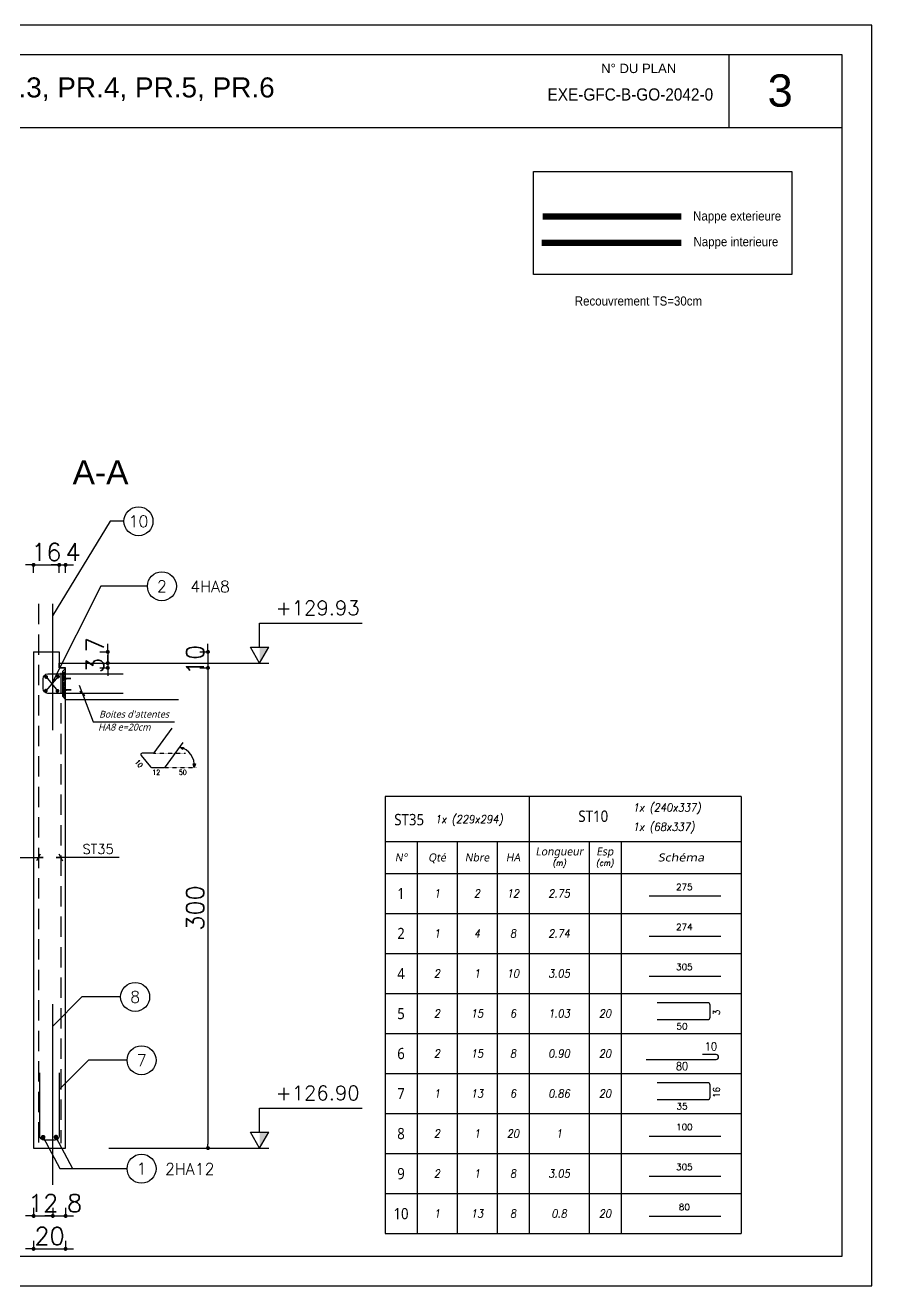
# Model space of a CAD drawing. Header units: millimetres. Extents: x -21776 to 63757, y -7870 to 8483.
# Drawn here: x 53739 to 54267, y -5309 to -4522 of the extents above; entities that cross this region are included whole.
import ezdxf
from ezdxf.enums import TextEntityAlignment as Align

# ---------------------------------------------------------------- set-up
doc = ezdxf.new("R2010")
doc.units = ezdxf.units.MM
doc.header["$PDMODE"] = 34
for name, pattern in [('CACHE', [9.525, 6.35, -3.175]), ('CACHEX2', [19.05, 12.7, -6.35]), ('HIDDEN2', [0.1875, 0.125, -0.0625])]:
    doc.linetypes.add(name, pattern=pattern)
for name, color, linetype in [('COTATION', 1, 'Continuous'), ('GO-CARTOUCHE', 7, 'Continuous'), ('GO-COTATION', 1, 'Continuous'), ('GO-FER-HA', 140, 'Continuous'), ('GO-TEXTE', 9, 'Continuous'), ('GO-TEXTE-ACIER', 3, 'Continuous'), ('GO-TEXTE-FER', 3, 'Continuous'), ('K_ENT_M_Building_PR.35', 7, 'Continuous'), ('préfa v', 2, 'Continuous'), ('STR_ACIER_BAS', 6, 'Continuous'), ('STR_TS', 22, 'Continuous'), ('STR_TXT', 102, 'Continuous'), ('STR_VOI-POT', 6, 'Continuous'), ('TEXTE-ACIER', 3, 'Continuous')]:
    doc.layers.add(name, color=color, linetype=linetype)
doc.styles.add('FIN', font='romans.shx')
doc.styles.add('GrDimensions', font='simplex.shx')
doc.styles.add('Lucida', font='')
doc.styles.get("Standard").update_dxf_attribs({"font": 'romans.shx'})
doc.styles.add('Tableau', font='romans.shx', dxfattribs={"width": 0.9, "oblique": 10})
doc.styles.add('Tableau2', font='trebuc.TTF', dxfattribs={"width": 0.9, "oblique": 10})
doc.styles.add('TEXTE', font='romans.shx')
doc.styles.add('TEXTEBA', font='ARIAL.TTF')
doc.styles.get('Lucida').set_extended_font_data('Lucida Sans', italic=True)
doc.dimstyles.new('COUPE-20', dxfattribs={"dimscale": 0.5, "dimtxt": 22, "dimasz": 5, "dimexe": 0.05, "dimexo": 0, "dimgap": 5, "dimtad": 1, "dimdsep": 46, "dimtxsty": 'Standard', "dimblk1": 'DOT', "dimblk2": 'DOT', "dimsah": 1, "dimcen": 0, "dimdle": 150, "dimclrd": 1, "dimclre": 1, "dimclrt": 7, "dimadec": 0, "dimazin": 0, "dimtfac": 1, "dimtix": 1, "dimtmove": 2, "dimatfit": 3, "dimldrblk": 'DOT', "dimfxl": 0, "dimtvp": 1, "dimtolj": 1, "dimtzin": 0, "dimarcsym": 0})

# ---------------------------------------------------------------- blocks, each defined once
blk = doc.blocks.new('_DOT')
at = {"color": 0, "linetype": 'ByBlock'}
blk.add_line((-0.5, 0), (-1, 0), dxfattribs=at)
at = {"color": 0, "linetype": 'ByBlock', "const_width": 0.5}
blk.add_lwpolyline([(-0.25, 0, 1), (0.25, 0, 1)], format="xyb", close=True, dxfattribs=at)
blk = doc.blocks.new('*D2175')
at = {"layer": 'DEFPOINTS', "color": 0}
for p in [(53743.77, -5223.03), (53763.77, -5223.03), (53763.77, -5285.97)]:
    blk.add_point(p, dxfattribs=at)
at = {"layer": 'STR_VOI-POT', "color": 1, "lineweight": -2}
for p, q in [((53743.77, -5280.97), (53743.77, -5286)), ((53763.77, -5280.97), (53763.77, -5286)), ((53741.27, -5285.97), (53738.77, -5285.97)), ((53743.77, -5285.97), (53763.77, -5285.97)), ((53766.27, -5285.97), (53768.77, -5285.97))]:
    blk.add_line(p, q, dxfattribs=at)
at = {"layer": 'STR_VOI-POT', "color": 1, "lineweight": -2, "xscale": 2.5, "yscale": 2.5, "zscale": 2.5}
blk.add_blockref('_DOT', (53743.77, -5285.97), dxfattribs=at)
at = {"layer": 'STR_VOI-POT', "color": 1, "lineweight": -2, "xscale": 2.5, "yscale": 2.5, "zscale": 2.5, "rotation": 180}
blk.add_blockref('_DOT', (53763.77, -5285.97), dxfattribs=at)
at = {"layer": 'STR_VOI-POT', "color": 7, "insert": (53753.77, -5277.97), "char_height": 11, "attachment_point": 5}
blk.add_mtext('\\A1;20', dxfattribs=at)
blk = doc.blocks.new('*D2176')
at = {"layer": 'DEFPOINTS', "color": 0}
for p in [(53759.77, -4858.69), (53743.77, -4913.03), (53759.77, -4913.03)]:
    blk.add_point(p, dxfattribs=at)
at = {"layer": 'STR_VOI-POT', "color": 1, "lineweight": -2}
for p, q in [((53741.27, -4858.69), (53738.77, -4858.69)), ((53743.77, -4863.69), (53743.77, -4858.66)), ((53743.77, -4858.69), (53759.77, -4858.69)), ((53759.77, -4863.69), (53759.77, -4858.66)), ((53762.27, -4858.69), (53764.77, -4858.69))]:
    blk.add_line(p, q, dxfattribs=at)
at = {"layer": 'STR_VOI-POT', "color": 1, "lineweight": -2, "xscale": 2.5, "yscale": 2.5, "zscale": 2.5}
blk.add_blockref('_DOT', (53743.77, -4858.69), dxfattribs=at)
at = {"layer": 'STR_VOI-POT', "color": 1, "lineweight": -2, "xscale": 2.5, "yscale": 2.5, "zscale": 2.5, "rotation": 180}
blk.add_blockref('_DOT', (53759.77, -4858.69), dxfattribs=at)
at = {"layer": 'STR_VOI-POT', "color": 7, "insert": (53751.77, -4850.69), "char_height": 11, "attachment_point": 5}
blk.add_mtext('\\A1;16', dxfattribs=at)
blk = doc.blocks.new('*D2177')
at = {"layer": 'DEFPOINTS', "color": 0}
for p in [(53759.77, -4913.03), (53763.77, -4923.03), (53852.71, -4923.03)]:
    blk.add_point(p, dxfattribs=at)
at = {"layer": 'STR_VOI-POT', "color": 1, "lineweight": -2}
for p, q in [((53847.71, -4913.03), (53852.74, -4913.03)), ((53852.71, -4910.53), (53852.71, -4908.03)), ((53852.71, -4913.03), (53852.71, -4923.03)), ((53847.71, -4923.03), (53852.74, -4923.03)), ((53852.71, -4925.53), (53852.71, -4928.03))]:
    blk.add_line(p, q, dxfattribs=at)
at = {"layer": 'STR_VOI-POT', "color": 1, "lineweight": -2, "xscale": 2.5, "yscale": 2.5, "zscale": 2.5}
for p, rotation in [((53852.71, -4913.03), 270), ((53852.71, -4923.03), 90)]:
    blk.add_blockref('_DOT', p, dxfattribs=dict(at, rotation=rotation))
at = {"layer": 'STR_VOI-POT', "color": 7, "insert": (53844.71, -4918.03), "char_height": 11, "attachment_point": 5, "rotation": 90}
blk.add_mtext('\\A1;10', dxfattribs=at)
blk = doc.blocks.new('*D2178')
at = {"layer": 'DEFPOINTS', "color": 0}
for p in [(53763.77, -4858.69), (53759.77, -4913.03), (53763.77, -4923.03)]:
    blk.add_point(p, dxfattribs=at)
at = {"layer": 'STR_VOI-POT', "color": 1, "lineweight": -2}
for p, q in [((53757.27, -4858.69), (53754.77, -4858.69)), ((53759.77, -4863.69), (53759.77, -4858.66)), ((53759.77, -4858.69), (53763.77, -4858.69)), ((53763.77, -4863.69), (53763.77, -4858.66)), ((53766.27, -4858.69), (53768.77, -4858.69))]:
    blk.add_line(p, q, dxfattribs=at)
at = {"layer": 'STR_VOI-POT', "color": 1, "lineweight": -2, "xscale": 2.5, "yscale": 2.5, "zscale": 2.5}
blk.add_blockref('_DOT', (53759.77, -4858.69), dxfattribs=at)
at = {"layer": 'STR_VOI-POT', "color": 1, "lineweight": -2, "xscale": 2.5, "yscale": 2.5, "zscale": 2.5, "rotation": 180}
blk.add_blockref('_DOT', (53763.77, -4858.69), dxfattribs=at)
at = {"layer": 'STR_VOI-POT', "color": 7, "insert": (53768.42, -4850.69), "char_height": 11, "attachment_point": 5}
blk.add_mtext('\\A1;4', dxfattribs=at)
blk = doc.blocks.new('*D2179')
at = {"layer": 'DEFPOINTS', "color": 0}
for p in [(53743.77, -5223.03), (53755.77, -5246.03), (53755.77, -5265.41)]:
    blk.add_point(p, dxfattribs=at)
at = {"layer": 'STR_VOI-POT', "color": 1, "lineweight": -2}
for p, q in [((53743.77, -5260.41), (53743.77, -5265.43)), ((53755.77, -5260.41), (53755.77, -5265.43)), ((53741.27, -5265.41), (53738.77, -5265.41)), ((53743.77, -5265.41), (53755.77, -5265.41)), ((53758.27, -5265.41), (53760.77, -5265.41))]:
    blk.add_line(p, q, dxfattribs=at)
at = {"layer": 'STR_VOI-POT', "color": 1, "lineweight": -2, "xscale": 2.5, "yscale": 2.5, "zscale": 2.5}
blk.add_blockref('_DOT', (53743.77, -5265.41), dxfattribs=at)
at = {"layer": 'STR_VOI-POT', "color": 1, "lineweight": -2, "xscale": 2.5, "yscale": 2.5, "zscale": 2.5, "rotation": 180}
blk.add_blockref('_DOT', (53755.77, -5265.41), dxfattribs=at)
at = {"layer": 'STR_VOI-POT', "color": 7, "insert": (53749.77, -5257.41), "char_height": 11, "attachment_point": 5}
blk.add_mtext('\\A1;12', dxfattribs=at)
blk = doc.blocks.new('*D2180')
at = {"layer": 'DEFPOINTS', "color": 0}
for p in [(53763.77, -5223.03), (53755.77, -5246.03), (53763.77, -5265.41)]:
    blk.add_point(p, dxfattribs=at)
at = {"layer": 'STR_VOI-POT', "color": 1, "lineweight": -2}
for p, q in [((53755.77, -5260.41), (53755.77, -5265.43)), ((53763.77, -5260.41), (53763.77, -5265.43)), ((53753.27, -5265.41), (53750.77, -5265.41)), ((53755.77, -5265.41), (53763.77, -5265.41)), ((53766.27, -5265.41), (53768.77, -5265.41))]:
    blk.add_line(p, q, dxfattribs=at)
at = {"layer": 'STR_VOI-POT', "color": 1, "lineweight": -2, "xscale": 2.5, "yscale": 2.5, "zscale": 2.5}
blk.add_blockref('_DOT', (53755.77, -5265.41), dxfattribs=at)
at = {"layer": 'STR_VOI-POT', "color": 1, "lineweight": -2, "xscale": 2.5, "yscale": 2.5, "zscale": 2.5, "rotation": 180}
blk.add_blockref('_DOT', (53763.77, -5265.41), dxfattribs=at)
at = {"layer": 'STR_VOI-POT', "color": 7, "insert": (53769.39, -5257.41), "char_height": 11, "attachment_point": 5}
blk.add_mtext('\\A1;8', dxfattribs=at)
blk = doc.blocks.new('*D2184')
at = {"layer": 'DEFPOINTS', "color": 0}
for p in [(53763.77, -4923.03), (53763.77, -5223.03), (53852.71, -5223.03)]:
    blk.add_point(p, dxfattribs=at)
at = {"layer": 'STR_VOI-POT', "color": 1, "lineweight": -2}
for p, q in [((53847.71, -4923.03), (53852.74, -4923.03)), ((53852.71, -4925.53), (53852.71, -5220.53)), ((53847.71, -5223.03), (53852.74, -5223.03))]:
    blk.add_line(p, q, dxfattribs=at)
at = {"layer": 'STR_VOI-POT', "color": 1, "lineweight": -2, "xscale": 2.5, "yscale": 2.5, "zscale": 2.5}
for p, rotation in [((53852.71, -4923.03), 90), ((53852.71, -5223.03), 270)]:
    blk.add_blockref('_DOT', p, dxfattribs=dict(at, rotation=rotation))
at = {"layer": 'STR_VOI-POT', "color": 7, "insert": (53844.71, -5073.03), "char_height": 11, "attachment_point": 5, "rotation": 90}
blk.add_mtext('\\A1;300', dxfattribs=at)
blk = doc.blocks.new('staboxdetail')
at = {"layer": 'GO-TEXTE-FER'}
blk.add_lwpolyline([(-8.57, 15.58), (-19.76, 0.33, -0.238859), (-20.41, 0), (-27.16, 0, 0.630281), (-27.79, -1.3), (-21.96, -8.52, 0.226783), (-21.34, -8.82), (-13.3, -8.82, 0.238859), (-12.65, -8.49), (-1.46, 6.77)], format="xyb", dxfattribs=at)
at = {"layer": 'GO-TEXTE-FER', "color": 1, "flags": 128}
for points in [[(-3.64, 3.75), (-1.35, 3.64), (-1.75, 2.31), (-3.64, 3.75)], [(5.34, -8.85), (4.78, -6.62), (6.18, -6.63), (5.34, -8.85)]]:
    blk.add_lwpolyline(points, dxfattribs=at)
at = {"layer": 'GO-TEXTE-FER', "color": 1}
blk.add_arc((-6, -7.43), 11.43, 352.85098, 78.09196, dxfattribs=at)
at = {"layer": 'TEXTE-ACIER', "color": 1, "linetype": 'HIDDEN2', "ltscale": 0.025}
for p, q in [((-20, 0), (0, 0)), ((-12.89, -8.82), (7.11, -8.82))]:
    blk.add_line(p, q, dxfattribs=at)
at = {"layer": 'GO-TEXTE-FER', "color": 1, "style": 'TEXTE', "width": 0.9}
blk.add_text('10', height=3.15, rotation=309.81851, dxfattribs=at).set_placement((-31.88, -5.6))
for s, p in [('12', (-20.75, -13.49)), ('50', (-4.19, -13.49))]:
    blk.add_text(s, height=3.15, dxfattribs=at).set_placement(p)
blk = doc.blocks.new('Désignation')
at = {"layer": 'GO-TEXTE-FER'}
for p, q in [((0, 0.8), (8.9, 0.8)), ((0, 0.8), (0, 0)), ((0.8, 0.8), (0.8, 0)), ((1.8, 0.8), (1.8, 0)), ((2.8, 0.8), (2.8, 0)), ((3.6, 0.8), (3.6, 0)), ((5.1, 0.8), (5.1, 0)), ((5.9, 0.8), (5.9, 0)), ((8.9, 0.8), (8.9, 0)), ((0, 0), (8.9, 0))]:
    blk.add_line(p, q, dxfattribs=at)
at = {"layer": 'GO-TEXTE-FER', "style": 'Tableau2', "oblique": 10}
for s, p in [('Longueur', (4.356, 0.55)), ('Esp', (5.494, 0.55)), ('N°', (0.4, 0.4)), ('Qté', (1.3, 0.4)), ('Nbre', (2.3, 0.4)), ('HA', (3.2, 0.4))]:
    blk.add_text(s, height=0.2, dxfattribs=at).set_placement(p, align=Align.MIDDLE_CENTER)
at = {"layer": 'GO-TEXTE-FER', "color": 7, "style": 'Tableau', "oblique": 10, "width": 0.9}
for s, p in [('(m)', (4.356, 0.265)), ('(cm)', (5.494, 0.265))]:
    blk.add_text(s, height=0.15, dxfattribs=at).set_placement(p, align=Align.MIDDLE_CENTER)
at = {"layer": 'GO-TEXTE-FER', "style": 'Tableau2', "oblique": 10, "width": 1.2}
blk.add_text('Schéma', height=0.2, dxfattribs=at).set_placement((7.4, 0.4), align=Align.MIDDLE_CENTER)
blk = doc.blocks.new('Barre libre')
at = {"layer": 'GO-TEXTE-FER'}
for p, q in [((0, 0), (0, -1)), ((0, 0), (8.9, 0)), ((0.8, 0), (0.8, -1)), ((1.8, 0), (1.8, -1)), ((2.8, 0), (2.8, -1)), ((3.6, 0), (3.6, -1)), ((5.1, 0), (5.1, -1)), ((5.9, 0), (5.9, -1)), ((8.9, 0), (8.9, -1)), ((0, -1), (8.9, -1))]:
    blk.add_line(p, q, dxfattribs=at)
at = {"layer": 'GO-TEXTE-FER', "color": 1}
blk.add_line((6.603, -0.563), (8.394, -0.563), dxfattribs=at)
at = {"layer": 'GO-TEXTE-FER', "color": 1, "style": 'Tableau'}
blk.add_attdef('Longueur', text='', height=0.16, dxfattribs=at).set_placement((7.481, -0.336), align=Align.MIDDLE_CENTER)
at = {"layer": 'GO-TEXTE-FER', "style": 'Tableau2', "width": 0.9}
blk.add_attdef('NUMERO', text='', height=0.28, dxfattribs=at).set_placement((0.4, -0.5), align=Align.MIDDLE_CENTER)
at = {"layer": 'GO-TEXTE-FER', "style": 'Tableau', "oblique": 10, "width": 0.9}
for tag, p in [('QUANTITE', (1.3, -0.5)), ('NOMBRE', (2.3, -0.5)), ('NUANCE', (3.2, -0.5)), ('LONGUEUR', (4.35, -0.5)), ('ESPACEMENTS', (5.5, -0.5))]:
    blk.add_attdef(tag, text='', height=0.2, dxfattribs=at).set_placement(p, align=Align.MIDDLE_CENTER)
blk = doc.blocks.new('U')
at = {"layer": 'GO-TEXTE-FER'}
for p, q in [((0, 0), (0, -1)), ((0, 0), (8.9, 0)), ((0.8, 0), (0.8, -1)), ((1.8, 0), (1.8, -1)), ((2.8, 0), (2.8, -1)), ((3.6, 0), (3.6, -1)), ((5.1, 0), (5.1, -1)), ((5.9, 0), (5.9, -1)), ((8.9, 0), (8.9, -1)), ((0, -1), (8.9, -1))]:
    blk.add_line(p, q, dxfattribs=at)
at = {"layer": 'GO-TEXTE-FER', "color": 1}
blk.add_lwpolyline([(6.803, -0.65), (8.063, -0.65, 0.414214), (8.123, -0.59), (8.123, -0.29, 0.414214), (8.063, -0.23), (6.803, -0.23)], format="xyb", dxfattribs=at)
at = {"layer": 'GO-TEXTE-FER', "color": 1, "style": 'Tableau'}
blk.add_attdef('Largeur', text='', height=0.16, rotation=90, dxfattribs=at).set_placement((8.284, -0.472), align=Align.MIDDLE_CENTER)
at = {"layer": 'GO-TEXTE-FER', "style": 'Tableau2', "width": 0.9}
blk.add_attdef('NUMERO', text='', height=0.28, dxfattribs=at).set_placement((0.4, -0.5), align=Align.MIDDLE_CENTER)
at = {"layer": 'GO-TEXTE-FER', "style": 'Tableau', "oblique": 10, "width": 0.9}
for tag, p in [('QUANTITE', (1.3, -0.5)), ('NOMBRE', (2.3, -0.5)), ('NUANCE', (3.2, -0.5)), ('LONGUEUR', (4.35, -0.5)), ('ESPACEMENTS', (5.5, -0.5))]:
    blk.add_attdef(tag, text='', height=0.2, dxfattribs=at).set_placement(p, align=Align.MIDDLE_CENTER)
at = {"layer": 'GO-TEXTE-FER', "color": 1, "style": 'Tableau'}
blk.add_attdef('Longueur', text='', height=0.16, dxfattribs=at).set_placement((7.422, -0.819), align=Align.MIDDLE_CENTER)
blk = doc.blocks.new('Spécial')
at = {"layer": 'GO-TEXTE-FER'}
for p, q in [((0, 0), (0, -1)), ((0, 0), (8.9, 0)), ((0.8, 0), (0.8, -1)), ((1.8, 0), (1.8, -1)), ((2.8, 0), (2.8, -1)), ((3.6, 0), (3.6, -1)), ((5.1, 0), (5.1, -1)), ((5.9, 0), (5.9, -1)), ((8.9, 0), (8.9, -1)), ((0, -1), (8.9, -1))]:
    blk.add_line(p, q, dxfattribs=at)
at = {"layer": 'GO-TEXTE-FER', "style": 'Tableau2', "width": 0.9}
blk.add_attdef('NUMERO', text='', height=0.28, dxfattribs=at).set_placement((0.4, -0.5), align=Align.MIDDLE_CENTER)
at = {"layer": 'GO-TEXTE-FER', "style": 'Tableau', "oblique": 10, "width": 0.9}
for tag, p in [('QUANTITE', (1.3, -0.5)), ('NOMBRE', (2.3, -0.5)), ('NUANCE', (3.2, -0.5)), ('LONGUEUR', (4.35, -0.5)), ('ESPACEMENTS', (5.5, -0.5))]:
    blk.add_attdef(tag, text='', height=0.2, dxfattribs=at).set_placement(p, align=Align.MIDDLE_CENTER)
blk = doc.blocks.new('World Level Arrow 5')
at = {"color": 7, "linetype": 'Continuous', "lineweight": -3}
for p, q in [((-1, -0.567), (-1, 0.567)), ((0, 0), (-1, 0.567)), ((0, 0), (-1, -0.567)), ((0, -9.433), (0, 0.567))]:
    blk.add_line(p, q, dxfattribs=at)
blk.add_solid([(-1, 0.567), (0, 0), (-0.997, 0)], dxfattribs=at)
blk = doc.blocks.new('*D2189')
at = {"layer": 'DEFPOINTS', "color": 0}
for p in [(53759.77, -4913.03), (53759.77, -4920.03), (53790.11, -4920.03)]:
    blk.add_point(p, dxfattribs=at)
at = {"layer": 'préfa v', "color": 1, "lineweight": -2}
for p, q in [((53785.11, -4913.03), (53790.13, -4913.03)), ((53790.11, -4910.53), (53790.11, -4908.03)), ((53790.11, -4913.03), (53790.11, -4920.03)), ((53785.11, -4920.03), (53790.13, -4920.03)), ((53790.11, -4922.53), (53790.11, -4925.03))]:
    blk.add_line(p, q, dxfattribs=at)
at = {"layer": 'préfa v', "color": 1, "lineweight": -2, "xscale": 2.5, "yscale": 2.5, "zscale": 2.5}
for p, rotation in [((53790.11, -4913.03), 270), ((53790.11, -4920.03), 90)]:
    blk.add_blockref('_DOT', p, dxfattribs=dict(at, rotation=rotation))
at = {"layer": 'préfa v', "color": 7, "insert": (53782.11, -4908.65), "char_height": 11, "attachment_point": 5, "rotation": 90}
blk.add_mtext('\\A1;7', dxfattribs=at)
blk = doc.blocks.new('*D2190')
at = {"layer": 'DEFPOINTS', "color": 0}
for p in [(53759.77, -4920.03), (53763.77, -4923.03), (53790.11, -4923.03)]:
    blk.add_point(p, dxfattribs=at)
at = {"layer": 'préfa v', "color": 1, "lineweight": -2}
for p, q in [((53785.11, -4920.03), (53790.13, -4920.03)), ((53790.11, -4917.53), (53790.11, -4915.03)), ((53790.11, -4920.03), (53790.11, -4923.03)), ((53785.11, -4923.03), (53790.13, -4923.03)), ((53790.11, -4925.53), (53790.11, -4928.03))]:
    blk.add_line(p, q, dxfattribs=at)
at = {"layer": 'préfa v', "color": 1, "lineweight": -2, "xscale": 2.5, "yscale": 2.5, "zscale": 2.5}
for p, rotation in [((53790.11, -4920.03), 270), ((53790.11, -4923.03), 90)]:
    blk.add_blockref('_DOT', p, dxfattribs=dict(at, rotation=rotation))
at = {"layer": 'préfa v', "color": 7, "insert": (53782.11, -4921.53), "char_height": 11, "attachment_point": 5, "rotation": 90}
blk.add_mtext('\\A1;3', dxfattribs=at)

msp = doc.modelspace()

# ---------------------------------------------------------------- hatches: boundary and pattern name
at = {"layer": 'GO-FER-HA'}
h = msp.add_hatch(dxfattribs=at)
h.set_pattern_fill('ANSI31', color=9, scale=6.075, angle=-450, style=0)
h.set_pattern_definition([(135, (449658.51285, -59925.6856), (-0.536959212, -0.536959212), [])])
h.paths.add_polyline_path([(53763.77491, -4924.47486), (53761.74991, -4926.49986), (53761.74991, -4928.12571), (53763.77491, -4928.12571)])
h.paths.add_polyline_path([(53763.77491, -4928.12571), (53761.74991, -4928.12571), (53761.74991, -4931.27861), (53763.77491, -4931.07845)])
h.paths.add_polyline_path([(53763.77491, -4931.61247), (53761.74991, -4931.29561), (53761.74991, -4941.05802), (53763.77491, -4940.84836)])
h.paths.add_polyline_path([(53762.21229, -4941.13724), (53763.77491, -4942.69986), (53763.77491, -4941.27649)])

# ---------------------------------------------------------------- linework, layer by layer
msp.add_lwpolyline([(54056.02482, -4613.01413), (54217.56856, -4613.01413), (54217.56856, -4677.29951), (54056.02482, -4677.29951)], close=True)
at = {"layer": 'COTATION'}
for p, q in [((53759.03019, -4928.47388), (53751.47402, -4937.26547)), ((53751.61504, -4928.69931), (53758.69188, -4937.37819))]:
    msp.add_line(p, q, dxfattribs=at)
for points in [[(53814.86268, -4872.03246), (53785.75384, -4872.03246), (53755.25211, -4932.86967)], [(53710.34533, -5041.48575), (53749.77491, -5041.48575), (53746.77491, -5041.48575), (53747.89623, -5039.36442), (53745.65359, -5043.60707)], [(53797.20449, -5041.48575), (53757.77491, -5041.48575), (53760.77491, -5041.48575), (53759.65359, -5039.36442), (53761.89623, -5043.60707)], [(53749.71636, -5216.18638), (53760.16045, -5235.73836), (53794.17755, -5235.73836)], [(53757.66608, -5216.18638), (53768.11017, -5235.73836), (53802.12726, -5235.73836)]]:
    msp.add_lwpolyline(points, dxfattribs=at)
at = {"layer": 'GO-CARTOUCHE', "color": 2, "ltscale": 3}
msp.add_line((53772.66767, -4937.58489), (53775.7028, -4940.32701), dxfattribs=at)
at = {"layer": 'GO-CARTOUCHE', "color": 3}
for p, q in [((53963.33204, -5003.27873), (53963.33204, -5031.45374)), ((54053.38386, -5003.27873), (54053.38386, -5031.45374)), ((54185.83204, -5003.27873), (54185.83204, -5031.45374))]:
    msp.add_line(p, q, dxfattribs=at)
at = {"layer": 'GO-CARTOUCHE', "linetype": 'Continuous'}
for points in [[(54267.45183, -5309.04286), (54267.45183, -4521.54286), (53153.81548, -4521.54286), (53153.81548, -5309.04286)], [(54248.89308, -5290.48411), (54248.89308, -4540.10161), (53172.37423, -4540.10161), (53172.37423, -5290.48411)]]:
    msp.add_lwpolyline(points, close=True, dxfattribs=at)
at = {"layer": 'GO-CARTOUCHE', "color": 2, "ltscale": 3}
msp.add_lwpolyline([(53772.21994, -4933.74941), (53780.89229, -4956.7245), (53831.71674, -4956.7245)], dxfattribs=at)
at = {"layer": 'GO-CARTOUCHE', "color": 3}
msp.add_lwpolyline([(54185.83204, -5003.27873), (53963.33204, -5003.27873)], dxfattribs=at)
at = {"layer": 'GO-COTATION'}
for points in [[(53800.24146, -4831.44507), (53791.53265, -4831.44507), (53755.50216, -4890.42736)], [(53798.17034, -5128.60272), (53773.97411, -5128.60272), (53755.77491, -5146.80192)], [(53802.17034, -5168.16334), (53777.97411, -5168.16334), (53759.77491, -5186.36254)]]:
    msp.add_lwpolyline(points, dxfattribs=at)
msp.add_lwpolyline([(54126.45766, -5167.60798), (54170.26874, -5167.60798, 0.414213562), (54171.76874, -5166.10798), (54171.76874, -5166.10798, 0.414213562), (54170.26874, -5164.60798), (54161.76874, -5164.60798)], format="xyb", dxfattribs=at)
at = {"layer": 'GO-FER-HA', "color": 1}
msp.add_line((53763.77491, -4937.51208), (53763.77491, -4926.84307), dxfattribs=at)
msp.add_lwpolyline([(53799.78292, -4938.95595), (53764.34542, -4938.95595), (53752.70746, -4938.95595, -0.414213562), (53749.66996, -4935.91845), (53749.66996, -4929.84345, -0.414213562), (53752.70746, -4926.80595), (53799.78292, -4926.80595)], format="xyb", dxfattribs=at)
at = {"layer": 'GO-FER-HA', "color": 6, "linetype": 'Continuous', "const_width": 1.2}
for points in [[(53751.61504, -4928.09931, 1), (53751.61504, -4929.29931, 1)], [(53759.03019, -4927.87388, 1), (53759.03019, -4929.07388, 1)], [(53751.47402, -4936.66547, 1), (53751.47402, -4937.86547, 1)], [(53758.69188, -4936.77819, 1), (53758.69188, -4937.97819, 1)]]:
    msp.add_lwpolyline(points, format="xyb", close=True, dxfattribs=at)
at = {"layer": 'GO-FER-HA', "color": 1}
msp.add_lwpolyline([(53763.77491, -4937.45735), (53761.55256, -4937.25932), (53767.24246, -4936.67021), (53763.77491, -4936.67021), (53763.77491, -4930.49223), (53761.68336, -4930.16495), (53766.98085, -4929.6413), (53763.77491, -4929.6413)], dxfattribs=at)
msp.add_lwpolyline([(53761.74991, -4940.67486), (53763.77491, -4942.69986), (53763.77491, -4923.35462), (53761.74991, -4925.37962)], close=True, dxfattribs=at)
at = {"layer": 'GO-TEXTE', "color": 7}
for points in [[(54178.14897, -4540.10161), (54178.14897, -4585.54823)], [(54248.89308, -4585.54823), (53172.37423, -4585.54823)]]:
    msp.add_lwpolyline(points, dxfattribs=at)
at = {"layer": 'GO-TEXTE-ACIER'}
for centre in [(53809.29822, -4831.44507), (53823.91944, -4872.03246), (53807.2271, -5128.60272), (53811.2271, -5168.16334), (53811.2271, -5235.88967)]:
    msp.add_circle(centre, 9.05676, dxfattribs=at)
at = {"layer": 'K_ENT_M_Building_PR.35', "color": 120, "linetype": 'Continuous', "lineweight": -3}
for p, q in [((53885.0103, -4910.02724), (53885.0103, -4895.02724)), ((53885.0103, -4895.02724), (53890.0103, -4895.02724)), ((53885.0103, -4910.02724), (53885.0103, -4895.02724)), ((53885.0103, -4895.02724), (53890.0103, -4895.02724)), ((53890.0103, -4895.02724), (53949.0103, -4895.02724)), ((53890.0103, -4895.02724), (53949.0103, -4895.02724)), ((53885.0103, -5213.02724), (53885.0103, -5198.02724)), ((53885.0103, -5198.02724), (53890.0103, -5198.02724)), ((53885.0103, -5213.02724), (53885.0103, -5198.02724)), ((53885.0103, -5198.02724), (53890.0103, -5198.02724)), ((53890.0103, -5198.02724), (53949.0103, -5198.02724)), ((53890.0103, -5198.02724), (53949.0103, -5198.02724))]:
    msp.add_line(p, q, dxfattribs=at)
at = {"layer": 'préfa v'}
for points in [[(53743.77491, -4913.02724), (53743.77491, -5223.02724), (53763.77491, -5223.02724), (53763.77491, -4923.02724)], [(53743.77491, -4913.02724), (53759.77491, -4913.02724), (53759.77491, -4923.02724), (53763.77491, -4923.02724)], [(53834.25972, -4943.02724), (53763.77491, -4943.02724), (53763.77491, -4923.02724), (53759.77491, -4923.02724), (53759.77491, -4920.02724), (53833.6646, -4920.02724)]]:
    msp.add_lwpolyline(points, dxfattribs=at)
at = {"layer": 'STR_TS', "linetype": 'CACHE', "ltscale": 2, "const_width": 4}
msp.add_lwpolyline([(54148.37862, -4641.00853), (54061.82074, -4641.00853)], dxfattribs=at)
at = {"layer": 'STR_TS', "const_width": 4}
msp.add_lwpolyline([(54148.37862, -4657.46349), (54061.25926, -4657.46349)], dxfattribs=at)
at = {"layer": 'STR_VOI-POT', "color": 1, "linetype": 'CACHEX2'}
for points in [[(53746.77491, -4883.02724), (53746.77491, -5220.02724)], [(53760.77491, -4926.02724), (53760.77491, -5220.02724)]]:
    msp.add_lwpolyline(points, dxfattribs=at)
at = {"layer": 'STR_VOI-POT'}
for points in [[(53755.50216, -4883.02724), (53755.50216, -4962.02724)], [(53755.77491, -5246.02724), (53755.77491, -5133.02724)]]:
    msp.add_lwpolyline(points, dxfattribs=at)
msp.add_lwpolyline([(53759.77491, -5176.02724), (53759.77491, -5215.52724, -0.414213562), (53757.27491, -5218.02724), (53750.27491, -5218.02724, -0.414213562), (53747.77491, -5215.52724), (53747.77491, -5176.02724)], format="xyb", dxfattribs=at)
at = {"layer": 'STR_VOI-POT', "const_width": 1.44}
for points in [[(53750.43636, -5216.18638, -1), (53748.99636, -5216.18638, -1)], [(53758.43162, -5216.12618, -1), (53756.99162, -5216.12618, -1)]]:
    msp.add_lwpolyline(points, format="xyb", close=True, dxfattribs=at)

# ---------------------------------------------------------------- block references
at = {"layer": 'GO-FER-HA', "xscale": 25, "yscale": 25, "zscale": 25}
msp.add_blockref('Désignation', (53963.33204, -5051.45374), dxfattribs=at)
at = {"layer": 'GO-TEXTE-FER'}
for name, p, xscale, yscale, zscale, values in [('Barre libre', (53963.33204, -5051.45374), 25, 25, 25, {'NUMERO': '1', 'QUANTITE': '1', 'NOMBRE': '2', 'NUANCE': '12', 'Longueur': '275', 'LONGUEUR': '2.75'}), ('Barre libre', (53963.33204, -5076.45374), 25, 25, 25, {'NUMERO': '2', 'QUANTITE': '1', 'NOMBRE': '4', 'NUANCE': '8', 'Longueur': '274', 'LONGUEUR': '2.74'}), ('Barre libre', (53963.33204, -5101.45374), 25, 25, 25, {'NUMERO': '4', 'QUANTITE': '2', 'NOMBRE': '1', 'NUANCE': '10', 'Longueur': '305', 'LONGUEUR': '3.05'}), ('U', (53963.33204, -5126.45374), 25, 25, 25, {'NUMERO': '5', 'QUANTITE': '2', 'NOMBRE': '15', 'NUANCE': '6', 'Longueur': '50', 'Largeur': '3', 'LONGUEUR': '1.03', 'ESPACEMENTS': '20'}), ('Spécial', (53963.33204, -5151.45374), 24.99585865563859, 24.99585865563859, 24.9958586556, {'NUMERO': '6', 'QUANTITE': '2', 'NOMBRE': '15', 'NUANCE': '8', 'LONGUEUR': '0.90', 'ESPACEMENTS': '20'}), ('U', (53963.33204, -5176.4496), 25, 25, 25, {'NUMERO': '7', 'QUANTITE': '1', 'NOMBRE': '13', 'NUANCE': '6', 'Longueur': '35', 'Largeur': '16', 'LONGUEUR': '0.86', 'ESPACEMENTS': '20'}), ('Barre libre', (53963.33204, -5201.4496), 25, 25, 25, {'NUMERO': '8', 'QUANTITE': '2', 'NOMBRE': '1', 'NUANCE': '20', 'Longueur': '100', 'LONGUEUR': '1'}), ('Barre libre', (53963.33204, -5226.4496), 25, 25, 25, {'NUMERO': '9', 'QUANTITE': '2', 'NOMBRE': '1', 'NUANCE': '8', 'Longueur': '305', 'LONGUEUR': '3.05'}), ('Barre libre', (53963.33204, -5251.4496), 25, 25, 25, {'NUMERO': '10', 'QUANTITE': '1', 'NOMBRE': '13', 'NUANCE': '8', 'Longueur': '80', 'LONGUEUR': '0.8', 'ESPACEMENTS': '20'})]:
    msp.add_blockref(name, p, dxfattribs=dict(at, xscale=xscale, yscale=yscale, zscale=zscale)).add_auto_attribs(values)
at = {"layer": 'K_ENT_M_Building_PR.35', "color": 120, "linetype": 'Continuous', "lineweight": -3, "xscale": 10, "yscale": 10, "zscale": 10, "rotation": 270}
for p in [(53885.0103, -4920.02724), (53885.0103, -4920.02724), (53885.0103, -5223.02724), (53885.0103, -5223.02724)]:
    msp.add_blockref('World Level Arrow 5', p, dxfattribs=at)
at = {"layer": 'STR_VOI-POT'}
msp.add_blockref('staboxdetail', (53838.74714, -4976.37131), dxfattribs=at)

# ---------------------------------------------------------------- texts
at = {"layer": 'GO-CARTOUCHE', "color": 2, "style": 'TEXTEBA'}
msp.add_text('3', height=20.19864, dxfattribs=at).set_placement((54202.36879, -4572.44975))
at = {"layer": 'GO-CARTOUCHE', "color": 2, "style": 'TEXTEBA', "width": 0.9}
for s, height, p in [('EXE-GFC-B-GO-2042-0', 7.6363636, (54116.5925, -4568.61641)), ('Nappe exterieure', 5.7024, (54183.31629, -4643.5624)), ('Nappe interieure', 5.7024, (54182.54787, -4659.65317)), ('Recouvrement TS=30cm', 5.7024, (54121.65236, -4696.66764))]:
    msp.add_text(s, height=height, dxfattribs=at).set_placement(p, align=Align.CENTER)
at = {"layer": 'GO-TEXTE', "style": 'TEXTEBA'}
msp.add_text('N° DU PLAN', height=5.856446, dxfattribs=at).set_placement((54121.81599, -4551.44419), align=Align.CENTER)
at = {"layer": 'GO-TEXTE', "color": 2, "style": 'TEXTEBA'}
msp.add_text('PR.3, PR.4, PR.5, PR.6', height=12.4970879, dxfattribs=at).set_placement((53710.06667, -4566.645))
at = {"layer": 'GO-TEXTE', "linetype": 'Continuous', "style": 'Lucida'}
for s, p in [("Boites d'attentes", (53784.72474, -4954.10315)), ('HA8 e=20cm', (53784.07864, -4962.18108))]:
    msp.add_text(s, height=4.256, rotation=359.99820245, dxfattribs=at).set_placement(p)
at = {"layer": 'GO-TEXTE-ACIER', "style": 'TEXTE'}
for s, p in [('10', (53809.29822, -4831.44507)), ('2', (53823.91944, -4872.03246)), ('4HA8', (53854.04926, -4872.22155)), ('8', (53807.2271, -5128.60272)), ('7', (53811.2271, -5168.16334)), ('1', (53811.2271, -5235.88967)), ('2HA12', (53841.35692, -5236.07876))]:
    msp.add_text(s, height=7.2, dxfattribs=at).set_placement(p, align=Align.MIDDLE_CENTER)
at = {"layer": 'GO-TEXTE-FER', "style": 'Tableau', "oblique": 10, "width": 0.9}
for s, p in [('1x (240x337)', (54118.15122, -5012.82284)), ('1x (229x294)', (53994.54863, -5020.09465)), ('1x (68x337)', (54118.15122, -5024.82284))]:
    msp.add_text(s, height=5.0561798, dxfattribs=at).set_placement(p)
at = {"layer": 'GO-TEXTE-FER', "color": 1, "style": 'TEXTE', "width": 0.9}
for s, p in [('10', (54163.11248, -5162.01462)), ('80', (54145.03155, -5174.31809))]:
    msp.add_text(s, height=5, dxfattribs=at).set_placement(p)
at = {"layer": 'GO-TEXTE-FER', "style": 'Tableau2', "width": 0.9}
for tag, p in [('ST35', (53978.43165, -5017.80365)), ('ST10', (54093.44353, -5015.69101))]:
    msp.add_attdef(tag, text='1', height=7.07865, dxfattribs=at).set_placement(p, align=Align.MIDDLE_CENTER)
at = {"layer": 'K_ENT_M_Building_PR.35', "color": 0, "linetype": 'Continuous', "lineweight": -3, "char_height": 9, "attachment_point": 7, "style": 'GrDimensions'}
for s, insert in [('\\A1;+129.93', (53895.0103, -4890.02724)), ('\\A1;+126.90', (53895.0103, -5193.02724))]:
    msp.add_mtext(s, dxfattribs=dict(at, insert=insert))
at = {"layer": 'STR_ACIER_BAS', "style": 'TEXTEBA'}
msp.add_text('A-A', height=15, dxfattribs=at).set_placement((53768.13596, -4808.34226))
at = {"layer": 'STR_TXT', "style": 'FIN'}
msp.add_text('ST35', height=6, dxfattribs=at).set_placement((53784.08499, -5039.21289), align=Align.CENTER)

# ---------------------------------------------------------------- dimensions: what is measured, and where the dimension line sits
at = {"layer": 'préfa v'}
dim = msp.add_linear_dim(base=(53790.10713, -4920.02724), p1=(53759.77491, -4913.02724), p2=(53759.77491, -4920.02724), angle=90, dimstyle='COUPE-20', dxfattribs=at)
dim.commit()
dim.dimension.update_dxf_attribs({"geometry": '*D2189', "text_midpoint": (53782.10713, -4908.65289), "dimtype": 160})
dim = msp.add_linear_dim(base=(53790.10713, -4923.02724), p1=(53759.77491, -4920.02724), p2=(53763.77491, -4923.02724), angle=90, dimstyle='COUPE-20', dxfattribs=at)
dim.commit()
dim.dimension.update_dxf_attribs({"geometry": '*D2190', "text_midpoint": (53782.10713, -4921.52724)})
at = {"layer": 'STR_VOI-POT'}
for base, p1, p2, picture, middle in [((53759.77491, -4858.6894), (53743.77491, -4913.02724), (53759.77491, -4913.02724), '*D2176', (53751.77491, -4850.6894)), ((53763.77491, -5285.97329), (53743.77491, -5223.02724), (53763.77491, -5223.02724), '*D2175', (53753.77491, -5277.97329)), ((53755.77491, -5265.40877), (53743.77491, -5223.02724), (53755.77491, -5246.02724), '*D2179', (53749.77491, -5257.40877))]:
    dim = msp.add_linear_dim(base=base, p1=p1, p2=p2, dimstyle='COUPE-20', dxfattribs=at)
    dim.commit()
    dim.dimension.update_dxf_attribs({"geometry": picture, "text_midpoint": middle})
for base, p1, p2, picture, middle in [((53763.77491, -4858.6894), (53759.77491, -4913.02724), (53763.77491, -4923.02724), '*D2178', (53768.42348, -4850.6894)), ((53763.77491, -5265.40877), (53755.77491, -5246.02724), (53763.77491, -5223.02724), '*D2180', (53769.38784, -5257.40877))]:
    dim = msp.add_linear_dim(base=base, p1=p1, p2=p2, dimstyle='COUPE-20', dxfattribs=at)
    dim.commit()
    dim.dimension.update_dxf_attribs({"geometry": picture, "text_midpoint": middle, "dimtype": 160})
for base, p1, p2, picture, middle in [((53852.71101, -4923.02724), (53759.77491, -4913.02724), (53763.77491, -4923.02724), '*D2177', (53844.71101, -4918.02724)), ((53852.71101, -5223.02724), (53763.77491, -4923.02724), (53763.77491, -5223.02724), '*D2184', (53844.71101, -5073.02724))]:
    dim = msp.add_linear_dim(base=base, p1=p1, p2=p2, angle=90, dimstyle='COUPE-20', dxfattribs=at)
    dim.commit()
    dim.dimension.update_dxf_attribs({"geometry": picture, "text_midpoint": middle})

doc.saveas('drawing.dxf')
